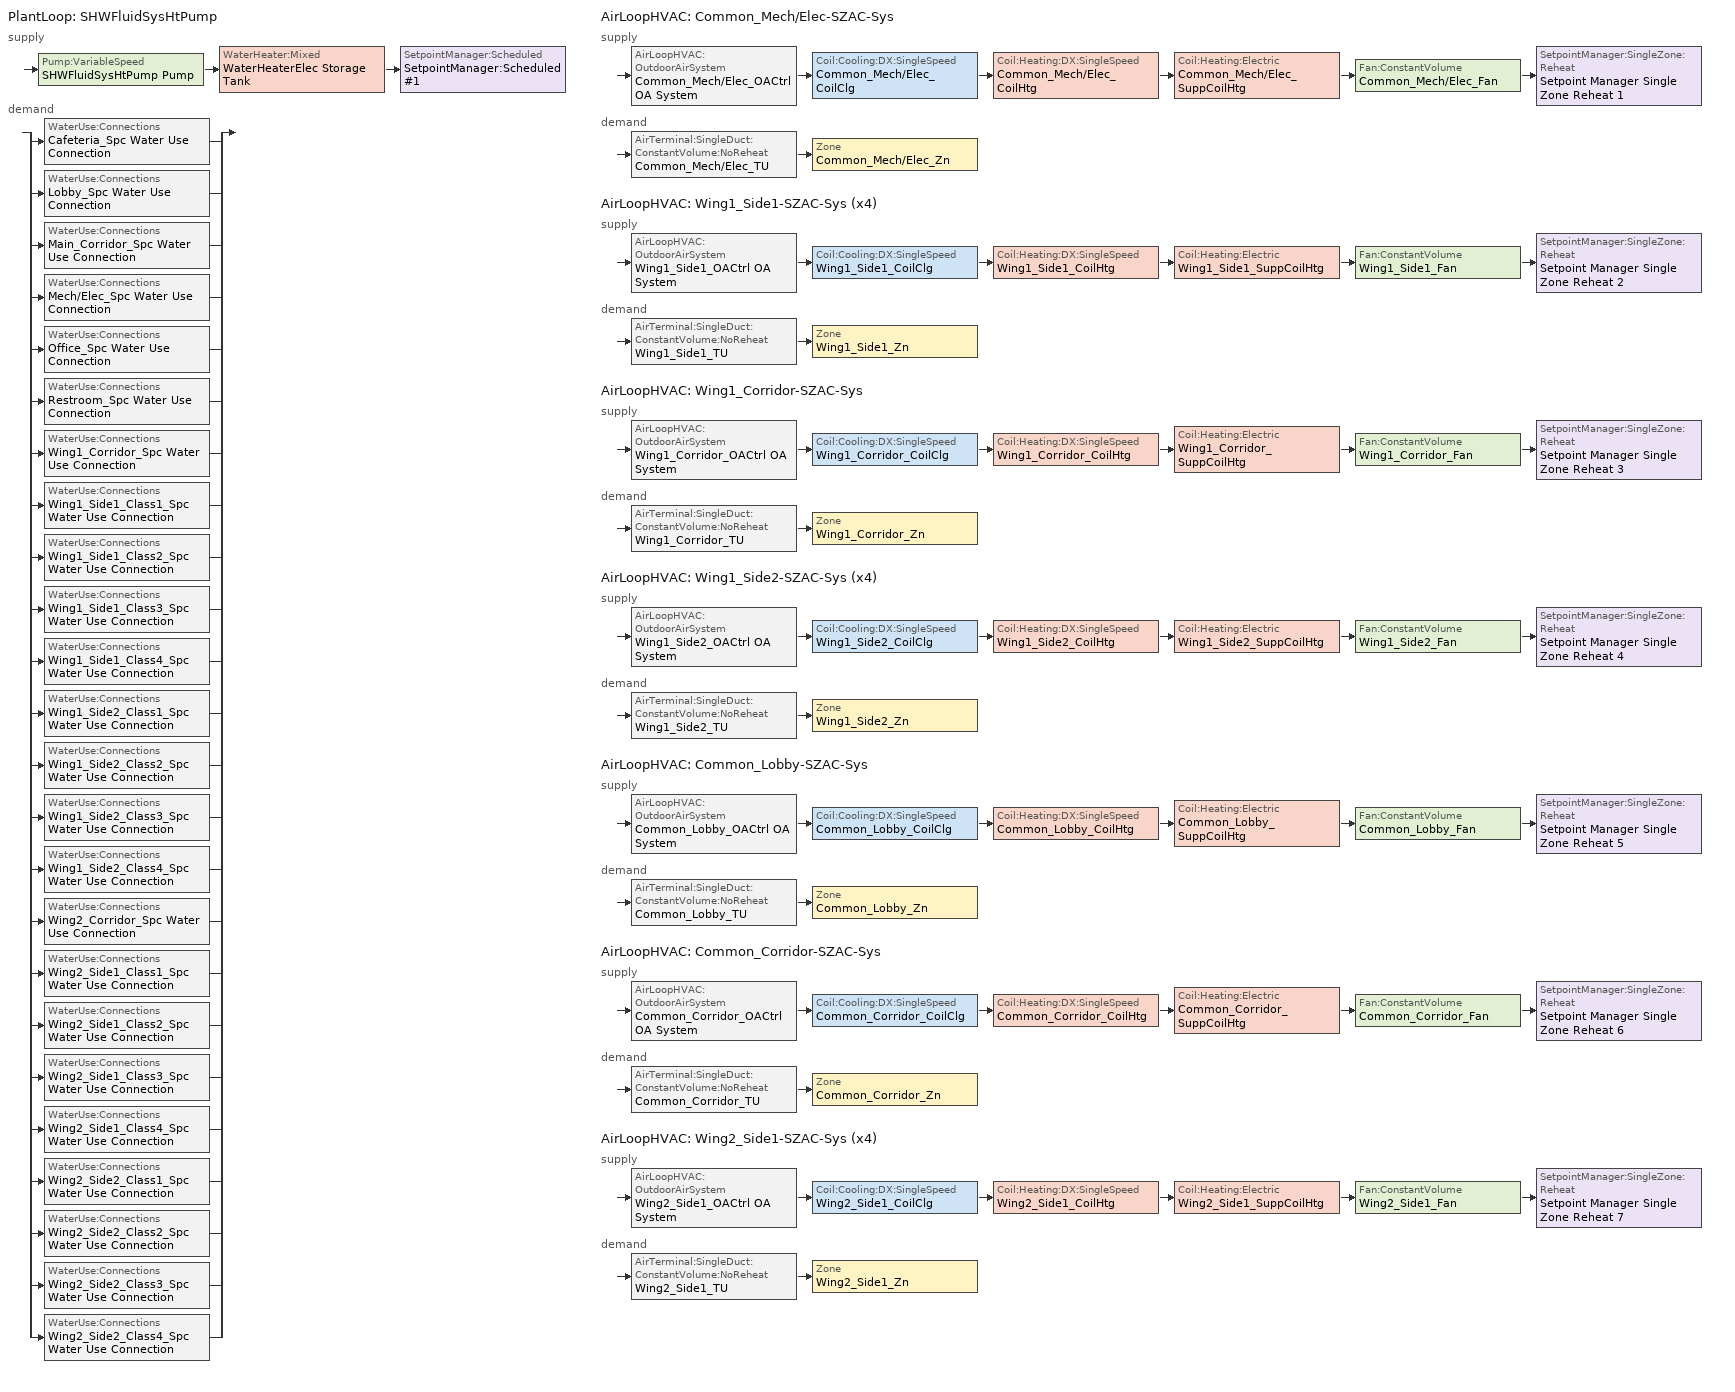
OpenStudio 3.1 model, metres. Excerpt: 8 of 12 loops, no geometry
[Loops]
PlantLoop 'SHWFluidSysHtPump'
 supply: Pump:VariableSpeed 'SHWFluidSysHtPump Pump' > WaterHeater:Mixed 'WaterHeaterElec Storage Tank' > SetpointManager:Scheduled 'SetpointManager:Scheduled #1'
 demand: split
  | WaterUse:Connections 'Cafeteria_Spc Water Use Connection'
  | WaterUse:Connections 'Lobby_Spc Water Use Connection'
  | WaterUse:Connections 'Main_Corridor_Spc Water Use Connection'
  | WaterUse:Connections 'Mech/Elec_Spc Water Use Connection'
  | WaterUse:Connections 'Office_Spc Water Use Connection'
  | WaterUse:Connections 'Restroom_Spc Water Use Connection'
  | WaterUse:Connections 'Wing1_Corridor_Spc Water Use Connection'
  | WaterUse:Connections 'Wing1_Side1_Class1_Spc Water Use Connection'
  | WaterUse:Connections 'Wing1_Side1_Class2_Spc Water Use Connection'
  | WaterUse:Connections 'Wing1_Side1_Class3_Spc Water Use Connection'
  | WaterUse:Connections 'Wing1_Side1_Class4_Spc Water Use Connection'
  | WaterUse:Connections 'Wing1_Side2_Class1_Spc Water Use Connection'
  | WaterUse:Connections 'Wing1_Side2_Class2_Spc Water Use Connection'
  | WaterUse:Connections 'Wing1_Side2_Class3_Spc Water Use Connection'
  | WaterUse:Connections 'Wing1_Side2_Class4_Spc Water Use Connection'
  | WaterUse:Connections 'Wing2_Corridor_Spc Water Use Connection'
  | WaterUse:Connections 'Wing2_Side1_Class1_Spc Water Use Connection'
  | WaterUse:Connections 'Wing2_Side1_Class2_Spc Water Use Connection'
  | WaterUse:Connections 'Wing2_Side1_Class3_Spc Water Use Connection'
  | WaterUse:Connections 'Wing2_Side1_Class4_Spc Water Use Connection'
  | WaterUse:Connections 'Wing2_Side2_Class1_Spc Water Use Connection'
  | WaterUse:Connections 'Wing2_Side2_Class2_Spc Water Use Connection'
  | WaterUse:Connections 'Wing2_Side2_Class3_Spc Water Use Connection'
  | WaterUse:Connections 'Wing2_Side2_Class4_Spc Water Use Connection'
AirLoopHVAC 'Common_Mech/Elec-SZAC-Sys'
 supply: AirLoopHVAC:OutdoorAirSystem 'Common_Mech/Elec_OACtrl OA System' > Coil:Cooling:DX:SingleSpeed 'Common_Mech/Elec_CoilClg' > Coil:Heating:DX:SingleSpeed 'Common_Mech/Elec_CoilHtg' > Coil:Heating:Electric 'Common_Mech/Elec_SuppCoilHtg' > Fan:ConstantVolume 'Common_Mech/Elec_Fan' > SetpointManager:SingleZone:Reheat 'Setpoint Manager Single Zone Reheat 1'
 demand: AirTerminal:SingleDuct:ConstantVolume:NoReheat 'Common_Mech/Elec_TU' > Zone 'Common_Mech/Elec_Zn'
AirLoopHVAC 'Wing1_Side1-SZAC-Sys (x4)'
 supply: AirLoopHVAC:OutdoorAirSystem 'Wing1_Side1_OACtrl OA System' > Coil:Cooling:DX:SingleSpeed 'Wing1_Side1_CoilClg' > Coil:Heating:DX:SingleSpeed 'Wing1_Side1_CoilHtg' > Coil:Heating:Electric 'Wing1_Side1_SuppCoilHtg' > Fan:ConstantVolume 'Wing1_Side1_Fan' > SetpointManager:SingleZone:Reheat 'Setpoint Manager Single Zone Reheat 2'
 demand: AirTerminal:SingleDuct:ConstantVolume:NoReheat 'Wing1_Side1_TU' > Zone 'Wing1_Side1_Zn'
AirLoopHVAC 'Wing1_Corridor-SZAC-Sys'
 supply: AirLoopHVAC:OutdoorAirSystem 'Wing1_Corridor_OACtrl OA System' > Coil:Cooling:DX:SingleSpeed 'Wing1_Corridor_CoilClg' > Coil:Heating:DX:SingleSpeed 'Wing1_Corridor_CoilHtg' > Coil:Heating:Electric 'Wing1_Corridor_SuppCoilHtg' > Fan:ConstantVolume 'Wing1_Corridor_Fan' > SetpointManager:SingleZone:Reheat 'Setpoint Manager Single Zone Reheat 3'
 demand: AirTerminal:SingleDuct:ConstantVolume:NoReheat 'Wing1_Corridor_TU' > Zone 'Wing1_Corridor_Zn'
AirLoopHVAC 'Wing1_Side2-SZAC-Sys (x4)'
 supply: AirLoopHVAC:OutdoorAirSystem 'Wing1_Side2_OACtrl OA System' > Coil:Cooling:DX:SingleSpeed 'Wing1_Side2_CoilClg' > Coil:Heating:DX:SingleSpeed 'Wing1_Side2_CoilHtg' > Coil:Heating:Electric 'Wing1_Side2_SuppCoilHtg' > Fan:ConstantVolume 'Wing1_Side2_Fan' > SetpointManager:SingleZone:Reheat 'Setpoint Manager Single Zone Reheat 4'
 demand: AirTerminal:SingleDuct:ConstantVolume:NoReheat 'Wing1_Side2_TU' > Zone 'Wing1_Side2_Zn'
AirLoopHVAC 'Common_Lobby-SZAC-Sys'
 supply: AirLoopHVAC:OutdoorAirSystem 'Common_Lobby_OACtrl OA System' > Coil:Cooling:DX:SingleSpeed 'Common_Lobby_CoilClg' > Coil:Heating:DX:SingleSpeed 'Common_Lobby_CoilHtg' > Coil:Heating:Electric 'Common_Lobby_SuppCoilHtg' > Fan:ConstantVolume 'Common_Lobby_Fan' > SetpointManager:SingleZone:Reheat 'Setpoint Manager Single Zone Reheat 5'
 demand: AirTerminal:SingleDuct:ConstantVolume:NoReheat 'Common_Lobby_TU' > Zone 'Common_Lobby_Zn'
AirLoopHVAC 'Common_Corridor-SZAC-Sys'
 supply: AirLoopHVAC:OutdoorAirSystem 'Common_Corridor_OACtrl OA System' > Coil:Cooling:DX:SingleSpeed 'Common_Corridor_CoilClg' > Coil:Heating:DX:SingleSpeed 'Common_Corridor_CoilHtg' > Coil:Heating:Electric 'Common_Corridor_SuppCoilHtg' > Fan:ConstantVolume 'Common_Corridor_Fan' > SetpointManager:SingleZone:Reheat 'Setpoint Manager Single Zone Reheat 6'
 demand: AirTerminal:SingleDuct:ConstantVolume:NoReheat 'Common_Corridor_TU' > Zone 'Common_Corridor_Zn'
AirLoopHVAC 'Wing2_Side1-SZAC-Sys (x4)'
 supply: AirLoopHVAC:OutdoorAirSystem 'Wing2_Side1_OACtrl OA System' > Coil:Cooling:DX:SingleSpeed 'Wing2_Side1_CoilClg' > Coil:Heating:DX:SingleSpeed 'Wing2_Side1_CoilHtg' > Coil:Heating:Electric 'Wing2_Side1_SuppCoilHtg' > Fan:ConstantVolume 'Wing2_Side1_Fan' > SetpointManager:SingleZone:Reheat 'Setpoint Manager Single Zone Reheat 7'
 demand: AirTerminal:SingleDuct:ConstantVolume:NoReheat 'Wing2_Side1_TU' > Zone 'Wing2_Side1_Zn'
[Sizing:Zone] Zone Cooling Design Supply Air Temperature {C}=14; Zone Heating Design Supply Air Temperature {C}=40; Zone Cooling Design Supply Air Humidity Ratio {kg-H2O/kg-air}=0.0085; Zone Heating Design Supply Air Humidity Ratio {kg-H2O/kg-air}=0.008; Zone Heating Sizing Factor=1; Zone Cooling Sizing Factor=1; Cooling Design Air Flow Method=DesignDay; Cooling Minimum Air Flow per Zone Floor Area {m3/s-m2}=0; Cooling Minimum Air Flow {m3/s}=0; Cooling Minimum Air Flow Fraction=0; Heating Design Air Flow Method=DesignDay; Heating Maximum Air Flow per Zone Floor Area {m3/s-m2}=0; Heating Maximum Air Flow {m3/s}=0; Heating Maximum Air Flow Fraction=0; Account for Dedicated Outdoor Air System=No; Dedicated Outdoor Air System Control Strategy=NeutralSupplyAir; Dedicated Outdoor Air Low Setpoint Temperature for Design {C}=autosize; Dedicated Outdoor Air High Setpoint Temperature for Design {C}=autosize
Name | Zone Cooling Design Supply Air Temperature Input Method | Zone Cooling Design Supply Air Temperature Difference {deltaC} | Zone Heating Design Supply Air Temperature Input Method | Zone Heating Design Supply Air Temperature Difference {deltaC}
Common_Restroom_Zn | SupplyAirTemperature | 11.11 | SupplyAirTemperature | 11.11
Common_Mech/Elec_Zn; Wing1_Side1_Zn; Wing1_Corridor_Zn; Wing1_Side2_Zn; Common_Lobby_Zn; Common_Corridor_Zn; Wing2_Side1_Zn | TemperatureDifference | 11.1111 | TemperatureDifference | 13.8889
[Zone equipment]
Common_Restroom_Zn: Common_Restroom_Zn PropExhFan
Common_Mech/Elec_Zn: Common_Mech/Elec_TU
Wing1_Side1_Zn: Wing1_Side1_TU
Wing1_Corridor_Zn: Wing1_Corridor_TU
Wing1_Side2_Zn: Wing1_Side2_TU
Common_Lobby_Zn: Common_Lobby_TU
Common_Corridor_Zn: Common_Corridor_TU
Wing2_Side1_Zn: Wing2_Side1_TU
[PlantLoop]
SHWFluidSysHtPump: Glycol Concentration=0; Plant Loop Volume {m3}=Autocalculate; Load Distribution Scheme=Optimal
[Sizing:Plant]
SHWFluidSysHtPump: Loop Type=Heating; Design Loop Exit Temperature {C}=57.2222; Loop Design Temperature Difference {deltaC}=44.4444; Sizing Option=NonCoincident; Zone Timesteps in Averaging Window=1; Coincident Sizing Factor Mode=None
[WaterHeater:HeatPump]
WaterHeaterElec: Availability Schedule=Always On Discrete; Compressor Setpoint Temperature Schedule=WaterHeaterElec Compressor Setpoint Temp; Dead Band Temperature Difference {deltaC}=2.77778; Condenser Water Flow Rate {m3/s}=autosize; Evaporator Air Flow Rate {m3/s}=0.825993; Inlet Air Configuration=OutdoorAirOnly; Inlet Air Temperature Schedule=Schedule:Ruleset #4; Inlet Air Humidity Schedule=Schedule:Ruleset #5; Tank=WaterHeaterElec Storage Tank; DX Coil=WaterHeaterElec Heating Coil; Minimum Inlet Air Temperature for Compressor Operation {C}=4.44444; Maximum Inlet Air Temperature for Compressor Operation {C}=93.8889; Compressor Location=Outdoors; Compressor Ambient Temperature Schedule=Schedule:Ruleset #6; Fan=WaterHeaterElec Fan; Fan Placement=DrawThrough; On Cycle Parasitic Electric Load {W}=0; Off Cycle Parasitic Electric Load {W}=0; Parasitic Heat Rejection Location=Outdoors; Inlet Air Mixer Schedule=Schedule:Ruleset #3; Control Sensor Location In Stratified Tank=Heater1
[Coil:WaterHeating:AirToWaterHeatPump]
WaterHeaterElec Heating Coil: Rated Heating Capacity {W}=13670.1; Rated COP {W/W}=2.04914; Rated Sensible Heat Ratio=0.85; Rated Evaporator Inlet Air Dry-Bulb Temperature {C}=19.7222; Rated Evaporator Inlet Air Wet-Bulb Temperature {C}=13.5; Rated Condenser Inlet Water Temperature {C}=57.5; Rated Evaporator Air Flow Rate {m3/s}=0.825993; Rated Condenser Water Flow Rate {m3/s}=autosize; Evaporator Fan Power Included in Rated COP=Yes; Condenser Pump Power Included in Rated COP=Yes; Condenser Pump Heat Included in Rated Heating Capacity and Rated COP=Yes; Condenser Water Pump Power {W}=414.09; Fraction of Condenser Pump Heat to Water=0.2; Crankcase Heater Capacity {W}=0; Maximum Ambient Temperature for Crankcase Heater Operation {C}=10; Evaporator Air Temperature Type for Curve Objects=DryBulbTemperature; Heating Capacity Function of Temperature Curve=WtrHtrHtPumpQRatio_fTdbTdbSI; Heating Capacity Function of Air Flow Fraction Curve=Constant1Quad; Heating Capacity Function of Water Flow Fraction Curve=Constant1Quad; Heating COP Function of Temperature Curve=WtrHtrHtPumpCOP_fTdbTdbSI; Heating COP Function of Air Flow Fraction Curve=Constant1Quad; Heating COP Function of Water Flow Fraction Curve=Constant1Quad; Part Load Fraction Correlation Curve=Curve:Quadratic #1
[WaterHeater:Mixed]
WaterHeaterElec Storage Tank: Tank Volume {m3}=0.168757; Setpoint Temperature Schedule=WaterHeaterElec Storage Tank Setpoint; Deadband Temperature Difference {deltaC}=1.11111; Maximum Temperature Limit {C}=82.22; Heater Control Type=Cycle; Heater Maximum Capacity {W}=13670.1; Heater Minimum Capacity {W}=0; Heater Ignition Minimum Flow Rate {m3/s}=0; Heater Ignition Delay {s}=0; Heater Fuel Type=Electricity; Heater Thermal Efficiency=1; Part Load Factor Curve=Constant1Cubic; Off Cycle Parasitic Fuel Consumption Rate {W}=0; Off Cycle Parasitic Heat Fraction to Tank=0.8; On Cycle Parasitic Fuel Consumption Rate {W}=0; On Cycle Parasitic Heat Fraction to Tank=0.8; Ambient Temperature Indicator=Outdoors; Ambient Temperature Schedule=Schedule:Ruleset #1; Off Cycle Loss Coefficient to Ambient Temperature {W/K}=5.13064; Off Cycle Loss Fraction to Thermal Zone=1; On Cycle Loss Coefficient to Ambient Temperature {W/K}=5.13064; On Cycle Loss Fraction to Thermal Zone=1; Use Side Effectiveness=1; Source Side Effectiveness=1; Use Side Design Flow Rate {m3/s}=autosize; Source Side Design Flow Rate {m3/s}=autosize; Indirect Water Heating Recovery Time {hr}=1.5; Source Side Flow Control Mode=IndirectHeatPrimarySetpoint
[Fan:OnOff]
WaterHeaterElec Fan: Availability Schedule=Always On Discrete; Fan Total Efficiency=0.5; Pressure Rise {Pa}=319.748; Maximum Flow Rate {m3/s}=0.825993; Motor Efficiency=0.85; Motor In Airstream Fraction=1; Fan Power Ratio Function of Speed Ratio Curve=Constant1Cubic; Fan Efficiency Ratio Function of Speed Ratio Curve=Constant1Quad
[Pump:VariableSpeed]
SHWFluidSysHtPump Pump: Rated Pump Head {Pa}=0; Pump Control Type=Intermittent; Skin Loss Radiative Fraction=0.5; Design Power Sizing Method=PowerPerFlowPerPressure; Design Electric Power per Unit Flow Rate {W/(m3/s)}=348701.1; Design Shaft Power per Unit Flow Rate per Unit Head {W-s/m3-Pa}=1.28205; Design Minimum Flow Rate Fraction=0
[SetpointManager:Scheduled]
SetpointManager:Scheduled #1: Control Variable=Temperature; Schedule=SHWFluidSysHtPump Supply Temp Schedule; Setpoint Node or NodeList=SHWFluidSysHtPump Supply Mixer Outlet Node
[WaterUse:Connections] Drain Water Heat Exchanger Type=None; Drain Water Heat Exchanger Destination=Plant
Name | Water Use Equipment Name 1
Cafeteria_Spc Water Use Connection | Cafeteria_Spc Water Use Equipment
Lobby_Spc Water Use Connection | Lobby_Spc Water Use Equipment
Main_Corridor_Spc Water Use Connection | Main_Corridor_Spc Water Use Equipment
Mech/Elec_Spc Water Use Connection | Mech/Elec_Spc Water Use Equipment
Office_Spc Water Use Connection | Office_Spc Water Use Equipment
Restroom_Spc Water Use Connection | Restroom_Spc Water Use Equipment
Wing1_Corridor_Spc Water Use Connection | Wing1_Corridor_Spc Water Use Equipment
Wing1_Side1_Class1_Spc Water Use Connection | Wing1_Side1_Class1_Spc Water Use Equipment
Wing1_Side1_Class2_Spc Water Use Connection | Wing1_Side1_Class2_Spc Water Use Equipment
Wing1_Side1_Class3_Spc Water Use Connection | Wing1_Side1_Class3_Spc Water Use Equipment
Wing1_Side1_Class4_Spc Water Use Connection | Wing1_Side1_Class4_Spc Water Use Equipment
Wing1_Side2_Class1_Spc Water Use Connection | Wing1_Side2_Class1_Spc Water Use Equipment
Wing1_Side2_Class2_Spc Water Use Connection | Wing1_Side2_Class2_Spc Water Use Equipment
Wing1_Side2_Class3_Spc Water Use Connection | Wing1_Side2_Class3_Spc Water Use Equipment
Wing1_Side2_Class4_Spc Water Use Connection | Wing1_Side2_Class4_Spc Water Use Equipment
Wing2_Corridor_Spc Water Use Connection | Wing2_Corridor_Spc Water Use Equipment
Wing2_Side1_Class1_Spc Water Use Connection | Wing2_Side1_Class1_Spc Water Use Equipment
Wing2_Side1_Class2_Spc Water Use Connection | Wing2_Side1_Class2_Spc Water Use Equipment
Wing2_Side1_Class3_Spc Water Use Connection | Wing2_Side1_Class3_Spc Water Use Equipment
Wing2_Side1_Class4_Spc Water Use Connection | Wing2_Side1_Class4_Spc Water Use Equipment
Wing2_Side2_Class1_Spc Water Use Connection | Wing2_Side2_Class1_Spc Water Use Equipment
Wing2_Side2_Class2_Spc Water Use Connection | Wing2_Side2_Class2_Spc Water Use Equipment
Wing2_Side2_Class3_Spc Water Use Connection | Wing2_Side2_Class3_Spc Water Use Equipment
Wing2_Side2_Class4_Spc Water Use Connection | Wing2_Side2_Class4_Spc Water Use Equipment
[WaterUse:Equipment:Definition]
Name | Peak Flow Rate {m3/s} | Target Temperature Schedule
Cafeteria_Spc Water Use Definition | 5.79381e-05 | Cafeteria_Spc Target SHW Temp
Lobby_Spc Water Use Definition | 0 | Lobby_Spc Target SHW Temp
Main_Corridor_Spc Water Use Definition | 0 | Main_Corridor_Spc Target SHW Temp
Mech/Elec_Spc Water Use Definition | 1.2676e-07 | Mech/Elec_Spc Target SHW Temp
Office_Spc Water Use Definition | 2.08326e-06 | Office_Spc Target SHW Temp
Restroom_Spc Water Use Definition | 0 | Restroom_Spc Target SHW Temp
Wing1_Corridor_Spc Water Use Definition | 0 | Wing1_Corridor_Spc Target SHW Temp
Wing1_Side1_Class1_Spc Water Use Definition | 3.56526e-06 | Wing1_Side1_Class1_Spc Target SHW Temp
Wing1_Side1_Class2_Spc Water Use Definition | 3.56526e-06 | Wing1_Side1_Class2_Spc Target SHW Temp
Wing1_Side1_Class3_Spc Water Use Definition | 3.56526e-06 | Wing1_Side1_Class3_Spc Target SHW Temp
Wing1_Side1_Class4_Spc Water Use Definition | 3.56531e-06 | Wing1_Side1_Class4_Spc Target SHW Temp
Wing1_Side2_Class1_Spc Water Use Definition | 3.56526e-06 | Wing1_Side2_Class1_Spc Target SHW Temp
Wing1_Side2_Class2_Spc Water Use Definition | 3.56526e-06 | Wing1_Side2_Class2_Spc Target SHW Temp
Wing1_Side2_Class3_Spc Water Use Definition | 3.56526e-06 | Wing1_Side2_Class3_Spc Target SHW Temp
Wing1_Side2_Class4_Spc Water Use Definition | 3.56531e-06 | Wing1_Side2_Class4_Spc Target SHW Temp
Wing2_Corridor_Spc Water Use Definition | 0 | Wing2_Corridor_Spc Target SHW Temp
Wing2_Side1_Class1_Spc Water Use Definition | 3.56521e-06 | Wing2_Side1_Class1_Spc Target SHW Temp
Wing2_Side1_Class2_Spc Water Use Definition | 3.56521e-06 | Wing2_Side1_Class2_Spc Target SHW Temp
Wing2_Side1_Class3_Spc Water Use Definition | 3.56521e-06 | Wing2_Side1_Class3_Spc Target SHW Temp
Wing2_Side1_Class4_Spc Water Use Definition | 3.56525e-06 | Wing2_Side1_Class4_Spc Target SHW Temp
Wing2_Side2_Class1_Spc Water Use Definition | 3.56528e-06 | Wing2_Side2_Class1_Spc Target SHW Temp
Wing2_Side2_Class2_Spc Water Use Definition | 3.56528e-06 | Wing2_Side2_Class2_Spc Target SHW Temp
Wing2_Side2_Class3_Spc Water Use Definition | 3.56528e-06 | Wing2_Side2_Class3_Spc Target SHW Temp
Wing2_Side2_Class4_Spc Water Use Definition | 3.56532e-06 | Wing2_Side2_Class4_Spc Target SHW Temp
[WaterUse:Equipment] Flow Rate Fraction Schedule=SchoolServiceHotWater
Name | Water Use Equipment Definition
Cafeteria_Spc Water Use Equipment | Cafeteria_Spc Water Use Definition
Lobby_Spc Water Use Equipment | Lobby_Spc Water Use Definition
Main_Corridor_Spc Water Use Equipment | Main_Corridor_Spc Water Use Definition
Mech/Elec_Spc Water Use Equipment | Mech/Elec_Spc Water Use Definition
Office_Spc Water Use Equipment | Office_Spc Water Use Definition
Restroom_Spc Water Use Equipment | Restroom_Spc Water Use Definition
Wing1_Corridor_Spc Water Use Equipment | Wing1_Corridor_Spc Water Use Definition
Wing1_Side1_Class1_Spc Water Use Equipment | Wing1_Side1_Class1_Spc Water Use Definition
Wing1_Side1_Class2_Spc Water Use Equipment | Wing1_Side1_Class2_Spc Water Use Definition
Wing1_Side1_Class3_Spc Water Use Equipment | Wing1_Side1_Class3_Spc Water Use Definition
Wing1_Side1_Class4_Spc Water Use Equipment | Wing1_Side1_Class4_Spc Water Use Definition
Wing1_Side2_Class1_Spc Water Use Equipment | Wing1_Side2_Class1_Spc Water Use Definition
Wing1_Side2_Class2_Spc Water Use Equipment | Wing1_Side2_Class2_Spc Water Use Definition
Wing1_Side2_Class3_Spc Water Use Equipment | Wing1_Side2_Class3_Spc Water Use Definition
Wing1_Side2_Class4_Spc Water Use Equipment | Wing1_Side2_Class4_Spc Water Use Definition
Wing2_Corridor_Spc Water Use Equipment | Wing2_Corridor_Spc Water Use Definition
Wing2_Side1_Class1_Spc Water Use Equipment | Wing2_Side1_Class1_Spc Water Use Definition
Wing2_Side1_Class2_Spc Water Use Equipment | Wing2_Side1_Class2_Spc Water Use Definition
Wing2_Side1_Class3_Spc Water Use Equipment | Wing2_Side1_Class3_Spc Water Use Definition
Wing2_Side1_Class4_Spc Water Use Equipment | Wing2_Side1_Class4_Spc Water Use Definition
Wing2_Side2_Class1_Spc Water Use Equipment | Wing2_Side2_Class1_Spc Water Use Definition
Wing2_Side2_Class2_Spc Water Use Equipment | Wing2_Side2_Class2_Spc Water Use Definition
Wing2_Side2_Class3_Spc Water Use Equipment | Wing2_Side2_Class3_Spc Water Use Definition
Wing2_Side2_Class4_Spc Water Use Equipment | Wing2_Side2_Class4_Spc Water Use Definition
[AirLoopHVAC] Availability Schedule=SchoolHVACAvail; Design Return Air Flow Fraction of Supply Air Flow=1
Name | Design Supply Air Flow Rate {m3/s}
Common_Mech/Elec-SZAC-Sys | 0.263503
Wing1_Side1-SZAC-Sys (x4) | 1.707
Wing1_Corridor-SZAC-Sys | 0.453509
Wing1_Side2-SZAC-Sys (x4) | 1.34215
Common_Lobby-SZAC-Sys | 0.281222
Common_Corridor-SZAC-Sys | 0.467233
Wing2_Side1-SZAC-Sys (x4) | 1.67924
[Sizing:System] Type of Load to Size On=Sensible; Design Outdoor Air Flow Rate {m3/s}=Autosize; Central Heating Maximum System Air Flow Ratio=1; Preheat Design Temperature {C}=5.68434e-14; Preheat Design Humidity Ratio {kg-H2O/kg-Air}=0; Precool Design Temperature {C}=5.68434e-14; Precool Design Humidity Ratio {kg-H2O/kg-Air}=0; Central Cooling Design Supply Air Temperature {C}=12.7778; Central Heating Design Supply Air Temperature {C}=35; Sizing Option=NonCoincident; 100% Outdoor Air in Cooling=No; 100% Outdoor Air in Heating=No; Central Cooling Design Supply Air Humidity Ratio {kg-H2O/kg-Air}=0.0085; Central Heating Design Supply Air Humidity Ratio {kg-H2O/kg-Air}=0.008; Cooling Design Air Flow Method=DesignDay; Cooling Design Air Flow Rate {m3/s}=0; Heating Design Air Flow Method=DesignDay; Heating Design Air Flow Rate {m3/s}=0; System Outdoor Air Method=ZoneSum; Zone Maximum Outdoor Air Fraction=1; Cooling Supply Air Flow Rate Per Floor Area {m3/s-m2}=0.00996765; Cooling Fraction of Autosized Cooling Supply Air Flow Rate=1; Cooling Supply Air Flow Rate Per Unit Cooling Capacity {m3/s-W}=3.94755e-05; Heating Supply Air Flow Rate Per Floor Area {m3/s-m2}=0.00996765; Heating Fraction of Autosized Heating Supply Air Flow Rate=1; Heating Fraction of Autosized Cooling Supply Air Flow Rate=1; Heating Supply Air Flow Rate Per Unit Heating Capacity {m3/s-W}=3.15882e-05; Cooling Design Capacity Method=CoolingDesignCapacity; Cooling Design Capacity {W}=autosize; Cooling Design Capacity Per Floor Area {W/m2}=234.7; Fraction of Autosized Cooling Design Capacity=1; Heating Design Capacity Method=HeatingDesignCapacity; Heating Design Capacity {W}=autosize; Heating Design Capacity Per Floor Area {W/m2}=157; Fraction of Autosized Heating Design Capacity=1; Central Cooling Capacity Control Method=OnOff
Common_Mech/Elec-SZAC-Sys; Wing1_Side1-SZAC-Sys (x4); Wing1_Corridor-SZAC-Sys; Wing1_Side2-SZAC-Sys (x4); Common_Lobby-SZAC-Sys; Common_Corridor-SZAC-Sys; Wing2_Side1-SZAC-Sys (x4)
[AvailabilityManager:NightCycle] Applicability Schedule=Always On Discrete; Control Type=CycleOnControlZone; Thermostat Tolerance {deltaC}=1.11111; Cycling Run Time Control Type=ThermostatWithMinimumRunTime; Cycling Run Time {s}=900
Availability Manager Night Cycle 1; Availability Manager Night Cycle 2; Availability Manager Night Cycle 3; Availability Manager Night Cycle 4; Availability Manager Night Cycle 5; Availability Manager Night Cycle 6; Availability Manager Night Cycle 7; Availability Manager Night Cycle 8; Availability Manager Night Cycle 9; Availability Manager Night Cycle 10; Availability Manager Night Cycle 11
[Fan:ConstantVolume] Availability Schedule=Always On Discrete; Fan Total Efficiency=0.55575; Pressure Rise {Pa}=876.534; Motor Efficiency=0.855; Motor In Airstream Fraction=1
Name | Maximum Flow Rate {m3/s}
Common_Mech/Elec_Fan | 0.263503
Wing1_Side1_Fan | 1.707
Wing1_Corridor_Fan | 0.453509
Wing1_Side2_Fan | 1.34215
Common_Lobby_Fan | 0.281222
Common_Corridor_Fan | 0.467233
Wing2_Side1_Fan | 1.67924
[Coil:Heating:Electric]
Name | Availability Schedule | Nominal Capacity {W}
Common_Mech/Elec_SuppCoilHtg | Common_Mech/Elec_SuppCoilHtg AvailSch | 3489.66
Wing1_Side1_SuppCoilHtg | Wing1_Side1_SuppCoilHtg AvailSch | 33222
Wing1_Corridor_SuppCoilHtg | Wing1_Corridor_SuppCoilHtg AvailSch | 8136.62
Wing1_Side2_SuppCoilHtg | Wing1_Side2_SuppCoilHtg AvailSch | 29774
Common_Lobby_SuppCoilHtg | Common_Lobby_SuppCoilHtg AvailSch | 4175.82
Common_Corridor_SuppCoilHtg | Common_Corridor_SuppCoilHtg AvailSch | 8282.22
Wing2_Side1_SuppCoilHtg | Wing2_Side1_SuppCoilHtg AvailSch | 32959.1
[Coil:Heating:DX:SingleSpeed] Availability Schedule=Always On Discrete; Rated COP {W/W}=3.52162; Rated Supply Fan Power Per Volume Flow Rate {W/(m3/s)}=773.3; Total Heating Capacity Function of Temperature Curve=CoilHtgHPQRatio_fToadbSI; Total Heating Capacity Function of Flow Fraction Curve=CoilHtgHPQRatio_fCFMRatio; Energy Input Ratio Function of Temperature Curve=CoilHtgHPEIRRatio_fToadbSI; Energy Input Ratio Function of Flow Fraction Curve=CoilHtgHPEIRRatio_fCFMRatio; Part Load Fraction Correlation Curve=CoilHtgHPEIRRatio_fQFrac; Minimum Outdoor Dry-Bulb Temperature for Compressor Operation {C}=-8.33333; Maximum Outdoor Dry-Bulb Temperature for Defrost Operation {C}=4.44444; Maximum Outdoor Dry-Bulb Temperature for Crankcase Heater Operation {C}=10; Defrost Strategy=ReverseCycle; Defrost Control=Timed; Defrost Time Period Fraction=0.058333; Resistive Defrost Heater Capacity {W}=2000
Name | Rated Total Heating Capacity {W} | Rated Air Flow Rate {m3/s} | Defrost Energy Input Ratio Function of Temperature Curve | Crankcase Heater Capacity {W}
Common_Mech/Elec_CoilHtg | 4839.92 | 0.263503 | Common_Mech/Elec_CoilHtg Defrost Curve | 13.1902
Wing1_Side1_CoilHtg | 33607.6 | 1.707 | Wing1_Side1_CoilHtg Defrost Curve | 91.5912
Wing1_Corridor_CoilHtg | 8329.84 | 0.453509 | Wing1_Corridor_CoilHtg Defrost Curve | 22.7013
Wing1_Side2_CoilHtg | 24652.1 | 1.34215 | Wing1_Side2_CoilHtg Defrost Curve | 67.1842
Common_Lobby_CoilHtg | 5165.35 | 0.281222 | Common_Lobby_CoilHtg Defrost Curve | 14.0771
Common_Corridor_CoilHtg | 10670.3 | 0.467233 | Common_Corridor_CoilHtg Defrost Curve | 29.0797
Wing2_Side1_CoilHtg | 33159.5 | 1.67924 | Wing2_Side1_CoilHtg Defrost Curve | 90.3693
[Coil:Cooling:DX:SingleSpeed] Availability Schedule=Always On Discrete; Rated Sensible Heat Ratio=autosize; Rated COP {W/W}=4.07563; Rated Evaporator Fan Power Per Volume Flow Rate {W/(m3/s)}=773.3; Total Cooling Capacity Function of Temperature Curve=CoilClgDXQRatio_fTwbToadbSI; Total Cooling Capacity Function of Flow Fraction Curve=CoilClgDXSnglQRatio_fCFMRatio; Energy Input Ratio Function of Flow Fraction Curve=CoilClgDXSnglEIRRatio_fCFMRatio; Part Load Fraction Correlation Curve=CoilClgDXSEEREIRRatio_fQFrac; Minimum Outdoor Dry-Bulb Temperature for Compressor Operation {C}=-25; Condenser Type=AirCooled; Evaporative Condenser Effectiveness=0; Evaporative Condenser Air Flow Rate {m3/s}=Autosize; Evaporative Condenser Pump Rated Power Consumption {W}=Autosize; Crankcase Heater Capacity {W}=0; Maximum Outdoor Dry-Bulb Temperature for Crankcase Heater Operation {C}=0; Basin Heater Capacity {W/K}=0; Basin Heater Setpoint Temperature {C}=10
Name | Rated Total Cooling Capacity {W} | Rated Air Flow Rate {m3/s} | Energy Input Ratio Function of Temperature Curve
Common_Mech/Elec_CoilClg | 4839.89 | 0.263503 | CoilClgDXSEEREIR_fTwbToadbSI
Wing1_Side1_CoilClg | 33607.6 | 1.707 | CoilClgDXSEEREIR_fTwbToadbSI-2
Wing1_Corridor_CoilClg | 8329.84 | 0.453509 | CoilClgDXSEEREIR_fTwbToadbSI-3
Wing1_Side2_CoilClg | 24652.1 | 1.34215 | CoilClgDXSEEREIR_fTwbToadbSI-4
Common_Lobby_CoilClg | 5165.35 | 0.281222 | CoilClgDXSEEREIR_fTwbToadbSI-5
Common_Corridor_CoilClg | 10670.3 | 0.467233 | CoilClgDXSEEREIR_fTwbToadbSI-6
Wing2_Side1_CoilClg | 33159.5 | 1.67924 | CoilClgDXSEEREIR_fTwbToadbSI-7
[Controller:OutdoorAir] Minimum Outdoor Air Flow Rate {m3/s}=0; Maximum Outdoor Air Flow Rate {m3/s}=Autosize; Economizer Control Action Type=ModulateFlow; Lockout Type=NoLockout; Minimum Limit Type=FixedMinimum; High Humidity Control=No; Heat Recovery Bypass Control Type=BypassWhenWithinEconomizerLimits
Name | Economizer Control Type | Economizer Maximum Limit Enthalpy {J/kg} | Minimum Outdoor Air Schedule | Controller Mechanical Ventilation | Economizer Maximum Limit Dry-Bulb Temperature {C} | Maximum Fraction of Outdoor Air Schedule
Common_Mech/Elec_OACtrl | NoEconomizer | 64000 | Common_Mech/Elec_OACtrl Schedule | Common_Mech/Elec_OACtrl Mech Vent Controller
Wing1_Side1_OACtrl | NoEconomizer | 64000 | Wing1_Side1_OACtrl Schedule | Wing1_Side1_OACtrl Mech Vent Controller
Wing1_Corridor_OACtrl | NoEconomizer | 64000 | Wing1_Corridor_OACtrl Schedule | Wing1_Corridor_OACtrl Mech Vent Controller
Wing1_Side2_OACtrl | NoEconomizer | 64000 | Wing1_Side2_OACtrl Schedule | Wing1_Side2_OACtrl Mech Vent Controller
Common_Lobby_OACtrl | NoEconomizer | 64000 | Common_Lobby_OACtrl Schedule | Common_Lobby_OACtrl Mech Vent Controller
Common_Corridor_OACtrl | FixedDryBulb | 116300 | Common_Corridor_OACtrl Schedule | Common_Corridor_OACtrl Mech Vent Controller | 23.8889 | Common_Corridor_OACtrl Max OA Schedule
Wing2_Side1_OACtrl | NoEconomizer | 64000 | Wing2_Side1_OACtrl Schedule | Wing2_Side1_OACtrl Mech Vent Controller
[Controller:MechanicalVentilation] Availability Schedule=Always On Discrete; System Outdoor Air Method=ZoneSum
Common_Mech/Elec_OACtrl Mech Vent Controller; Wing1_Side1_OACtrl Mech Vent Controller; Wing1_Corridor_OACtrl Mech Vent Controller; Wing1_Side2_OACtrl Mech Vent Controller; Common_Lobby_OACtrl Mech Vent Controller; Common_Corridor_OACtrl Mech Vent Controller; Wing2_Side1_OACtrl Mech Vent Controller
[AirLoopHVAC:OutdoorAirSystem]
Name | Controller
Common_Mech/Elec_OACtrl OA System | Common_Mech/Elec_OACtrl
Wing1_Side1_OACtrl OA System | Wing1_Side1_OACtrl
Wing1_Corridor_OACtrl OA System | Wing1_Corridor_OACtrl
Wing1_Side2_OACtrl OA System | Wing1_Side2_OACtrl
Common_Lobby_OACtrl OA System | Common_Lobby_OACtrl
Common_Corridor_OACtrl OA System | Common_Corridor_OACtrl
Wing2_Side1_OACtrl OA System | Wing2_Side1_OACtrl
[SetpointManager:SingleZone:Reheat] Minimum Supply Air Temperature {C}=-99; Maximum Supply Air Temperature {C}=99
Name | Control Zone | Setpoint Node or NodeList
Setpoint Manager Single Zone Reheat 1 | Common_Mech/Elec_Zn | Common_Mech/Elec_Fan Outlet Node
Setpoint Manager Single Zone Reheat 2 | Wing1_Side1_Zn | Wing1_Side1_Fan Outlet Node
Setpoint Manager Single Zone Reheat 3 | Wing1_Corridor_Zn | Wing1_Corridor_Fan Outlet Node
Setpoint Manager Single Zone Reheat 4 | Wing1_Side2_Zn | Wing1_Side2_Fan Outlet Node
Setpoint Manager Single Zone Reheat 5 | Common_Lobby_Zn | Common_Lobby_Fan Outlet Node
Setpoint Manager Single Zone Reheat 6 | Common_Corridor_Zn | Common_Corridor_Fan Outlet Node
Setpoint Manager Single Zone Reheat 7 | Wing2_Side1_Zn | Wing2_Side1_Fan Outlet Node
[Fan:ZoneExhaust]
Common_Restroom_Zn PropExhFan: Availability Schedule=SchoolHVACAvail; Fan Total Efficiency=0.55575; Pressure Rise {Pa}=235.627; Maximum Flow Rate {m3/s}=0.235974; System Availability Manager Coupling Mode=Decoupled; Balanced Exhaust Fraction Schedule=On
[AirTerminal:SingleDuct:ConstantVolume:NoReheat] Availability Schedule=Always On Discrete
Name | Maximum Air Flow Rate {m3/s}
Common_Mech/Elec_TU | 0.263503
Wing1_Side1_TU | 1.707
Wing1_Corridor_TU | 0.453509
Wing1_Side2_TU | 1.34215
Common_Lobby_TU | 0.281222
Common_Corridor_TU | 0.467233
Wing2_Side1_TU | 1.67924
[Curve:Biquadratic]
Name | Coefficient1 Constant | Coefficient2 x | Coefficient3 x**2 | Coefficient4 y | Coefficient5 y**2 | Coefficient6 x*y | Minimum Value of x | Maximum Value of x | Minimum Value of y | Maximum Value of y | Minimum Curve Output | Maximum Curve Output
CoilClgDXQRatio_fTwbToadbSI | 0.86779 | 0.014245 | 0.000554 | -0.007569 | 3.2e-05 | -0.000191 | 13.89 | 25 | 23.89 | 46.11 | 0.77 | 1.29
WtrHtrHtPumpQRatio_fTdbTdbSI | 0.563 | 0.0437 | 3.9e-05 | 0.0055 | -0.000148 | -0.000145 | -100 | 100 | 0 | 100
WtrHtrHtPumpCOP_fTdbTdbSI | 1.1332 | 0.063 | -9.8e-05 | -0.00972 | -2.1e-05 | -0.000686 | 0 | 100 | 0 | 100
Common_Mech/Elec_CoilHtg Defrost Curve; Wing1_Side1_CoilHtg Defrost Curve; Wing1_Corridor_CoilHtg Defrost Curve; Wing1_Side2_CoilHtg Defrost Curve; Common_Lobby_CoilHtg Defrost Curve; Common_Corridor_CoilHtg Defrost Curve; Wing2_Side1_CoilHtg Defrost Curve | 1 | 0 | 0 | 0 | 0 | 0 | 0 | 1 | 0 | 1
[Curve:Cubic]
Name | Coefficient1 Constant | Coefficient2 x | Coefficient3 x**2 | Coefficient4 x**3 | Minimum Value of x | Maximum Value of x | Minimum Curve Output | Maximum Curve Output
Constant1Cubic | 1 | 0 | 0 | 0 | 0 | 1 | 1 | 1
CoilClgDXSEEREIRRatio_fQFrac | 1 | 0 | 0 | 0 | 0.7 | 1 | 1 | 1
CoilHtgHPQRatio_fToadbSI | 0.729009 | 0.031928 | 0.000136 | -9e-06 | 0 | 10 | 0.17 | 1.05
CoilHtgHPEIRRatio_fToadbSI | 1.21829 | -0.036117 | 0.00142 | -2.7e-05 | 0 | 10 | 0.97 | 3.18
[Curve:Quadratic] Minimum Value of x=0
Name | Coefficient1 Constant | Coefficient2 x | Coefficient3 x**2 | Maximum Value of x | Minimum Curve Output | Maximum Curve Output
Constant1Quad | 1 | 0 | 0 | 1 | 1 | 1
CoilClgDXSnglQRatio_fCFMRatio | 0.8 | 0.2 | 0 | 100 | 0.8
CoilClgDXSnglEIRRatio_fCFMRatio | 1.156 | -0.1816 | 0.0256 | 100
CoilHtgHPQRatio_fCFMRatio | 0.84 | 0.16 | 0 | 100 | 0.84
CoilHtgHPEIRRatio_fQFrac | 0.85 | 0.15 | 0 | 1 | 0.85 | 1
CoilHtgHPEIRRatio_fCFMRatio | 1.3824 | -0.4336 | 0.0512 | 1
Curve:Quadratic #1 | 1 | 0 | 0 | 1
[Table:MultiVariableLookup]
CoilClgDXSEEREIR_fTwbToadbSI; CoilClgDXSEEREIR_fTwbToadbSI-2; CoilClgDXSEEREIR_fTwbToadbSI-3; CoilClgDXSEEREIR_fTwbToadbSI-4; CoilClgDXSEEREIR_fTwbToadbSI-5; CoilClgDXSEEREIR_fTwbToadbSI-6; CoilClgDXSEEREIR_fTwbToadbSI-7: EvaluateCurveToLimits, BiQuadratic, 1, Temperature, Temperature, Dimensionless, 2, 19.44, 35, 1, 19.44, 27.78, 0.78414, 19.44, 43.33, 1.21791, 13.89, 35, 1.16301, 13.89, 27.78, 0.916875, 13.89, 43.33, 1.41138, 25, 35, 0.884805, 25, 27.78, 0.690413, 25, 43.33, 1.08116
[Schedule:Day]
OnDay; AllOnHVACAvailDay; Common_Mech/Elec_OACtrl Schedule Week 1 Summer; Common_Mech/Elec_OACtrl Schedule Week 1 Winter; Wing1_Side1_OACtrl Schedule Week 1 Summer; Wing1_Side1_OACtrl Schedule Week 1 Winter; Wing1_Corridor_OACtrl Schedule Week 1 Summer; Wing1_Corridor_OACtrl Schedule Week 1 Winter; Wing1_Side2_OACtrl Schedule Week 1 Summer; Wing1_Side2_OACtrl Schedule Week 1 Winter; Common_Lobby_OACtrl Schedule Week 1 Summer; Common_Lobby_OACtrl Schedule Week 1 Winter; Common_Corridor_OACtrl Schedule Week 1 Summer; Common_Corridor_OACtrl Schedule Week 1 Winter; Wing2_Side1_OACtrl Schedule Week 1 Summer; Wing2_Side1_OACtrl Schedule Week 1 Winter: 1, 0, 1, 2, 0, 1, 3, 0, 1, 4, 0, 1, 5, 0, 1, 6, 0, 1, 7, 0, 1, 8, 0, 1, 9, 0, 1, 10, 0, 1, 11, 0, 1, 12, 0, 1, 13, 0, 1, 14, 0, 1, 15, 0, 1, 16, 0, 1, 17, 0, 1, 18, 0, 1, 19, 0, 1, 20, 0, 1, 21, 0, 1, 22, 0, 1, 23, 0, 1, 24, 0, 1
OffDay; SchoolHVACAvailSun; Common_Mech/Elec_OACtrl Schedule Week 1 Sunday; Common_Mech/Elec_OACtrl Schedule Week 1 Holiday; Common_Mech/Elec_OACtrl Schedule Week 1 Custom 1; Common_Mech/Elec_OACtrl Schedule Week 1 Custom 2; Wing1_Side1_OACtrl Schedule Week 1 Sunday; Wing1_Side1_OACtrl Schedule Week 1 Holiday; Wing1_Side1_OACtrl Schedule Week 1 Custom 1; Wing1_Side1_OACtrl Schedule Week 1 Custom 2; Wing1_Corridor_OACtrl Schedule Week 1 Sunday; Wing1_Corridor_OACtrl Schedule Week 1 Holiday; Wing1_Corridor_OACtrl Schedule Week 1 Custom 1; Wing1_Corridor_OACtrl Schedule Week 1 Custom 2; Wing1_Side2_OACtrl Schedule Week 1 Sunday; Wing1_Side2_OACtrl Schedule Week 1 Holiday; Wing1_Side2_OACtrl Schedule Week 1 Custom 1; Wing1_Side2_OACtrl Schedule Week 1 Custom 2; Common_Lobby_OACtrl Schedule Week 1 Sunday; Common_Lobby_OACtrl Schedule Week 1 Holiday; Common_Lobby_OACtrl Schedule Week 1 Custom 1; Common_Lobby_OACtrl Schedule Week 1 Custom 2; Common_Corridor_OACtrl Schedule Week 1 Sunday; Common_Corridor_OACtrl Schedule Week 1 Holiday; Common_Corridor_OACtrl Schedule Week 1 Custom 1; Common_Corridor_OACtrl Schedule Week 1 Custom 2; Wing2_Side1_OACtrl Schedule Week 1 Sunday; Wing2_Side1_OACtrl Schedule Week 1 Holiday; Wing2_Side1_OACtrl Schedule Week 1 Custom 1; Wing2_Side1_OACtrl Schedule Week 1 Custom 2: 1, 0, 0, 2, 0, 0, 3, 0, 0, 4, 0, 0, 5, 0, 0, 6, 0, 0, 7, 0, 0, 8, 0, 0, 9, 0, 0, 10, 0, 0, 11, 0, 0, 12, 0, 0, 13, 0, 0, 14, 0, 0, 15, 0, 0, 16, 0, 0, 17, 0, 0, 18, 0, 0, 19, 0, 0, 20, 0, 0, 21, 0, 0, 22, 0, 0, 23, 0, 0, 24, 0, 0
SchoolServiceHotWaterSun: 1, 0, 0.03, 2, 0, 0.03, 3, 0, 0.03, 4, 0, 0.03, 5, 0, 0.03, 6, 0, 0.03, 7, 0, 0.03, 8, 0, 0.03, 9, 0, 0.05, 10, 0, 0.05, 11, 0, 0.05, 12, 0, 0.05, 13, 0, 0.05, 14, 0, 0.05, 15, 0, 0.03, 16, 0, 0.03, 17, 0, 0.03, 18, 0, 0.03, 19, 0, 0.03, 20, 0, 0.03, 21, 0, 0.03, 22, 0, 0.03, 23, 0, 0.03, 24, 0, 0.03
SchoolServiceHotWaterWD: 1, 0, 0.05, 2, 0, 0.05, 3, 0, 0.05, 4, 0, 0.05, 5, 0, 0.05, 6, 0, 0.05, 7, 0, 0.05, 8, 0, 0.1, 9, 0, 0.34, 10, 0, 0.6, 11, 0, 0.63, 12, 0, 0.72, 13, 0, 0.79, 14, 0, 0.83, 15, 0, 0.61, 16, 0, 0.65, 17, 0, 0.1, 18, 0, 0.1, 19, 0, 0.19, 20, 0, 0.25, 21, 0, 0.22, 22, 0, 0.22, 23, 0, 0.12, 24, 0, 0.09
SchoolServiceHotWaterSat: 1, 0, 0.03, 2, 0, 0.03, 3, 0, 0.03, 4, 0, 0.03, 5, 0, 0.03, 6, 0, 0.03, 7, 0, 0.03, 8, 0, 0.03, 9, 0, 0.03, 10, 0, 0.05, 11, 0, 0.05, 12, 0, 0.05, 13, 0, 0.05, 14, 0, 0.03, 15, 0, 0.03, 16, 0, 0.03, 17, 0, 0.03, 18, 0, 0.03, 19, 0, 0.03, 20, 0, 0.03, 21, 0, 0.03, 22, 0, 0.03, 23, 0, 0.03, 24, 0, 0.03
SchoolHVACAvailWD; Common_Mech/Elec_OACtrl Schedule Week 1 Monday; Common_Mech/Elec_OACtrl Schedule Week 1 Tuesday; Common_Mech/Elec_OACtrl Schedule Week 1 Wednesday; Common_Mech/Elec_OACtrl Schedule Week 1 Thursday; Common_Mech/Elec_OACtrl Schedule Week 1 Friday; Wing1_Side1_OACtrl Schedule Week 1 Monday; Wing1_Side1_OACtrl Schedule Week 1 Tuesday; Wing1_Side1_OACtrl Schedule Week 1 Wednesday; Wing1_Side1_OACtrl Schedule Week 1 Thursday; Wing1_Side1_OACtrl Schedule Week 1 Friday; Wing1_Corridor_OACtrl Schedule Week 1 Monday; Wing1_Corridor_OACtrl Schedule Week 1 Tuesday; Wing1_Corridor_OACtrl Schedule Week 1 Wednesday; Wing1_Corridor_OACtrl Schedule Week 1 Thursday; Wing1_Corridor_OACtrl Schedule Week 1 Friday; Wing1_Side2_OACtrl Schedule Week 1 Monday; Wing1_Side2_OACtrl Schedule Week 1 Tuesday; Wing1_Side2_OACtrl Schedule Week 1 Wednesday; Wing1_Side2_OACtrl Schedule Week 1 Thursday; Wing1_Side2_OACtrl Schedule Week 1 Friday; Common_Lobby_OACtrl Schedule Week 1 Monday; Common_Lobby_OACtrl Schedule Week 1 Tuesday; Common_Lobby_OACtrl Schedule Week 1 Wednesday; Common_Lobby_OACtrl Schedule Week 1 Thursday; Common_Lobby_OACtrl Schedule Week 1 Friday; Common_Corridor_OACtrl Schedule Week 1 Monday; Common_Corridor_OACtrl Schedule Week 1 Tuesday; Common_Corridor_OACtrl Schedule Week 1 Wednesday; Common_Corridor_OACtrl Schedule Week 1 Thursday; Common_Corridor_OACtrl Schedule Week 1 Friday; Wing2_Side1_OACtrl Schedule Week 1 Monday; Wing2_Side1_OACtrl Schedule Week 1 Tuesday; Wing2_Side1_OACtrl Schedule Week 1 Wednesday; Wing2_Side1_OACtrl Schedule Week 1 Thursday; Wing2_Side1_OACtrl Schedule Week 1 Friday: 1, 0, 0, 2, 0, 0, 3, 0, 0, 4, 0, 0, 5, 0, 0, 6, 0, 0, 7, 0, 1, 8, 0, 1, 9, 0, 1, 10, 0, 1, 11, 0, 1, 12, 0, 1, 13, 0, 1, 14, 0, 1, 15, 0, 1, 16, 0, 1, 17, 0, 1, 18, 0, 1, 19, 0, 1, 20, 0, 1, 21, 0, 1, 22, 0, 1, 23, 0, 0, 24, 0, 0
SchoolHVACAvailSat; Common_Mech/Elec_OACtrl Schedule Week 1 Saturday; Wing1_Side1_OACtrl Schedule Week 1 Saturday; Wing1_Corridor_OACtrl Schedule Week 1 Saturday; Wing1_Side2_OACtrl Schedule Week 1 Saturday; Common_Lobby_OACtrl Schedule Week 1 Saturday; Common_Corridor_OACtrl Schedule Week 1 Saturday; Wing2_Side1_OACtrl Schedule Week 1 Saturday: 1, 0, 0, 2, 0, 0, 3, 0, 0, 4, 0, 0, 5, 0, 0, 6, 0, 0, 7, 0, 0, 8, 0, 1, 9, 0, 1, 10, 0, 1, 11, 0, 1, 12, 0, 1, 13, 0, 1, 14, 0, 0, 15, 0, 0, 16, 0, 0, 17, 0, 0, 18, 0, 0, 19, 0, 0, 20, 0, 0, 21, 0, 0, 22, 0, 0, 23, 0, 0, 24, 0, 0
Schedule:Day #3: 24, 0, 22
Schedule:Day #5: 24, 0, 0.2
Schedule:Day #6: 24, 0, 19.7
Schedule:Day #7: 24, 0, 0.5
Schedule:Day #8: 24, 0, 21
Schedule:Day #9; Schedule:Day #10; Schedule:Day #12; Schedule:Day #14; Schedule:Day #16; Schedule:Day #18; Schedule:Day #20; Schedule:Day #22; Schedule:Day #24; Schedule:Day #26; Schedule:Day #28; Schedule:Day #30; Schedule:Day #32; Schedule:Day #34; Schedule:Day #36; Schedule:Day #38; Schedule:Day #40; Schedule:Day #42; Schedule:Day #44; Schedule:Day #46; Schedule:Day #48; Schedule:Day #50; Schedule:Day #52; Schedule:Day #54; Schedule:Day #56: 24, 0, 57.2222
Schedule Day 1: 24, 0, 1
[Schedule:Week]
SchoolServiceHotWaterWk: SchoolServiceHotWaterSun, SchoolServiceHotWaterWD, SchoolServiceHotWaterWD, SchoolServiceHotWaterWD, SchoolServiceHotWaterWD, SchoolServiceHotWaterWD, SchoolServiceHotWaterSat, SchoolServiceHotWaterSun, OnDay, OffDay, SchoolServiceHotWaterSun, SchoolServiceHotWaterSun
SchoolHVACAvailWk: SchoolHVACAvailSun, SchoolHVACAvailWD, SchoolHVACAvailWD, SchoolHVACAvailWD, SchoolHVACAvailWD, SchoolHVACAvailWD, SchoolHVACAvailSat, SchoolHVACAvailSun, AllOnHVACAvailDay, AllOnHVACAvailDay, SchoolHVACAvailSun, SchoolHVACAvailSun
OnWk: OnDay, OnDay, OnDay, OnDay, OnDay, OnDay, OnDay, OnDay, OnDay, OnDay, OnDay, OnDay
Common_Mech/Elec_OACtrl Schedule Week 1: Common_Mech/Elec_OACtrl Schedule Week 1 Sunday, Common_Mech/Elec_OACtrl Schedule Week 1 Monday, Common_Mech/Elec_OACtrl Schedule Week 1 Tuesday, Common_Mech/Elec_OACtrl Schedule Week 1 Wednesday, Common_Mech/Elec_OACtrl Schedule Week 1 Thursday, Common_Mech/Elec_OACtrl Schedule Week 1 Friday, Common_Mech/Elec_OACtrl Schedule Week 1 Saturday, Common_Mech/Elec_OACtrl Schedule Week 1 Holiday, Common_Mech/Elec_OACtrl Schedule Week 1 Summer, Common_Mech/Elec_OACtrl Schedule Week 1 Winter, Common_Mech/Elec_OACtrl Schedule Week 1 Custom 1, Common_Mech/Elec_OACtrl Schedule Week 1 Custom 2
Wing1_Side1_OACtrl Schedule Week 1: Wing1_Side1_OACtrl Schedule Week 1 Sunday, Wing1_Side1_OACtrl Schedule Week 1 Monday, Wing1_Side1_OACtrl Schedule Week 1 Tuesday, Wing1_Side1_OACtrl Schedule Week 1 Wednesday, Wing1_Side1_OACtrl Schedule Week 1 Thursday, Wing1_Side1_OACtrl Schedule Week 1 Friday, Wing1_Side1_OACtrl Schedule Week 1 Saturday, Wing1_Side1_OACtrl Schedule Week 1 Holiday, Wing1_Side1_OACtrl Schedule Week 1 Summer, Wing1_Side1_OACtrl Schedule Week 1 Winter, Wing1_Side1_OACtrl Schedule Week 1 Custom 1, Wing1_Side1_OACtrl Schedule Week 1 Custom 2
Wing1_Corridor_OACtrl Schedule Week 1: Wing1_Corridor_OACtrl Schedule Week 1 Sunday, Wing1_Corridor_OACtrl Schedule Week 1 Monday, Wing1_Corridor_OACtrl Schedule Week 1 Tuesday, Wing1_Corridor_OACtrl Schedule Week 1 Wednesday, Wing1_Corridor_OACtrl Schedule Week 1 Thursday, Wing1_Corridor_OACtrl Schedule Week 1 Friday, Wing1_Corridor_OACtrl Schedule Week 1 Saturday, Wing1_Corridor_OACtrl Schedule Week 1 Holiday, Wing1_Corridor_OACtrl Schedule Week 1 Summer, Wing1_Corridor_OACtrl Schedule Week 1 Winter, Wing1_Corridor_OACtrl Schedule Week 1 Custom 1, Wing1_Corridor_OACtrl Schedule Week 1 Custom 2
Wing1_Side2_OACtrl Schedule Week 1: Wing1_Side2_OACtrl Schedule Week 1 Sunday, Wing1_Side2_OACtrl Schedule Week 1 Monday, Wing1_Side2_OACtrl Schedule Week 1 Tuesday, Wing1_Side2_OACtrl Schedule Week 1 Wednesday, Wing1_Side2_OACtrl Schedule Week 1 Thursday, Wing1_Side2_OACtrl Schedule Week 1 Friday, Wing1_Side2_OACtrl Schedule Week 1 Saturday, Wing1_Side2_OACtrl Schedule Week 1 Holiday, Wing1_Side2_OACtrl Schedule Week 1 Summer, Wing1_Side2_OACtrl Schedule Week 1 Winter, Wing1_Side2_OACtrl Schedule Week 1 Custom 1, Wing1_Side2_OACtrl Schedule Week 1 Custom 2
Common_Lobby_OACtrl Schedule Week 1: Common_Lobby_OACtrl Schedule Week 1 Sunday, Common_Lobby_OACtrl Schedule Week 1 Monday, Common_Lobby_OACtrl Schedule Week 1 Tuesday, Common_Lobby_OACtrl Schedule Week 1 Wednesday, Common_Lobby_OACtrl Schedule Week 1 Thursday, Common_Lobby_OACtrl Schedule Week 1 Friday, Common_Lobby_OACtrl Schedule Week 1 Saturday, Common_Lobby_OACtrl Schedule Week 1 Holiday, Common_Lobby_OACtrl Schedule Week 1 Summer, Common_Lobby_OACtrl Schedule Week 1 Winter, Common_Lobby_OACtrl Schedule Week 1 Custom 1, Common_Lobby_OACtrl Schedule Week 1 Custom 2
Common_Corridor_OACtrl Schedule Week 1: Common_Corridor_OACtrl Schedule Week 1 Sunday, Common_Corridor_OACtrl Schedule Week 1 Monday, Common_Corridor_OACtrl Schedule Week 1 Tuesday, Common_Corridor_OACtrl Schedule Week 1 Wednesday, Common_Corridor_OACtrl Schedule Week 1 Thursday, Common_Corridor_OACtrl Schedule Week 1 Friday, Common_Corridor_OACtrl Schedule Week 1 Saturday, Common_Corridor_OACtrl Schedule Week 1 Holiday, Common_Corridor_OACtrl Schedule Week 1 Summer, Common_Corridor_OACtrl Schedule Week 1 Winter, Common_Corridor_OACtrl Schedule Week 1 Custom 1, Common_Corridor_OACtrl Schedule Week 1 Custom 2
Wing2_Side1_OACtrl Schedule Week 1: Wing2_Side1_OACtrl Schedule Week 1 Sunday, Wing2_Side1_OACtrl Schedule Week 1 Monday, Wing2_Side1_OACtrl Schedule Week 1 Tuesday, Wing2_Side1_OACtrl Schedule Week 1 Wednesday, Wing2_Side1_OACtrl Schedule Week 1 Thursday, Wing2_Side1_OACtrl Schedule Week 1 Friday, Wing2_Side1_OACtrl Schedule Week 1 Saturday, Wing2_Side1_OACtrl Schedule Week 1 Holiday, Wing2_Side1_OACtrl Schedule Week 1 Summer, Wing2_Side1_OACtrl Schedule Week 1 Winter, Wing2_Side1_OACtrl Schedule Week 1 Custom 1, Wing2_Side1_OACtrl Schedule Week 1 Custom 2
[Schedule:Year]
SchoolServiceHotWater: 12, 31, SchoolServiceHotWaterWk
SchoolHVACAvail: 12, 31, SchoolHVACAvailWk
On: 12, 31, OnWk
Common_Mech/Elec_OACtrl Schedule: 12, 31, Common_Mech/Elec_OACtrl Schedule Week 1
Wing1_Side1_OACtrl Schedule: 12, 31, Wing1_Side1_OACtrl Schedule Week 1
Wing1_Corridor_OACtrl Schedule: 12, 31, Wing1_Corridor_OACtrl Schedule Week 1
Wing1_Side2_OACtrl Schedule: 12, 31, Wing1_Side2_OACtrl Schedule Week 1
Common_Lobby_OACtrl Schedule: 12, 31, Common_Lobby_OACtrl Schedule Week 1
Common_Corridor_OACtrl Schedule: 12, 31, Common_Corridor_OACtrl Schedule Week 1
Wing2_Side1_OACtrl Schedule: 12, 31, Wing2_Side1_OACtrl Schedule Week 1
[Schedule:Ruleset]
Name | Default Day Schedule
Schedule:Ruleset #1 | Schedule:Day #3
Schedule:Ruleset #3 | Schedule:Day #5
Schedule:Ruleset #4 | Schedule:Day #6
Schedule:Ruleset #5 | Schedule:Day #7
Schedule:Ruleset #6 | Schedule:Day #8
SHWFluidSysHtPump Supply Temp Schedule | Schedule:Day #9
Cafeteria_Spc Target SHW Temp | Schedule:Day #10
Lobby_Spc Target SHW Temp | Schedule:Day #12
Main_Corridor_Spc Target SHW Temp | Schedule:Day #14
Mech/Elec_Spc Target SHW Temp | Schedule:Day #16
Office_Spc Target SHW Temp | Schedule:Day #18
Restroom_Spc Target SHW Temp | Schedule:Day #20
Wing1_Corridor_Spc Target SHW Temp | Schedule:Day #22
Wing1_Side1_Class1_Spc Target SHW Temp | Schedule:Day #24
Wing1_Side1_Class2_Spc Target SHW Temp | Schedule:Day #26
Wing1_Side1_Class3_Spc Target SHW Temp | Schedule:Day #28
Wing1_Side1_Class4_Spc Target SHW Temp | Schedule:Day #30
Wing1_Side2_Class1_Spc Target SHW Temp | Schedule:Day #32
Wing1_Side2_Class2_Spc Target SHW Temp | Schedule:Day #34
Wing1_Side2_Class3_Spc Target SHW Temp | Schedule:Day #36
Wing1_Side2_Class4_Spc Target SHW Temp | Schedule:Day #38
Wing2_Corridor_Spc Target SHW Temp | Schedule:Day #40
Wing2_Side1_Class1_Spc Target SHW Temp | Schedule:Day #42
Wing2_Side1_Class2_Spc Target SHW Temp | Schedule:Day #44
Wing2_Side1_Class3_Spc Target SHW Temp | Schedule:Day #46
Wing2_Side1_Class4_Spc Target SHW Temp | Schedule:Day #48
Wing2_Side2_Class1_Spc Target SHW Temp | Schedule:Day #50
Wing2_Side2_Class2_Spc Target SHW Temp | Schedule:Day #52
Wing2_Side2_Class3_Spc Target SHW Temp | Schedule:Day #54
Wing2_Side2_Class4_Spc Target SHW Temp | Schedule:Day #56
Common_Corridor_OACtrl Max OA Schedule | Schedule Day 1
[Schedule:Constant]
Name | Value
Always On Discrete; Common_Mech/Elec_SuppCoilHtg AvailSch; Wing1_Side1_SuppCoilHtg AvailSch; Wing1_Corridor_SuppCoilHtg AvailSch; Wing1_Side2_SuppCoilHtg AvailSch; Common_Lobby_SuppCoilHtg AvailSch; Common_Corridor_SuppCoilHtg AvailSch; Wing2_Side1_SuppCoilHtg AvailSch | 1
WaterHeaterElec Storage Tank Setpoint | 57.2222
WaterHeaterElec Compressor Setpoint Temp | 61.6111
